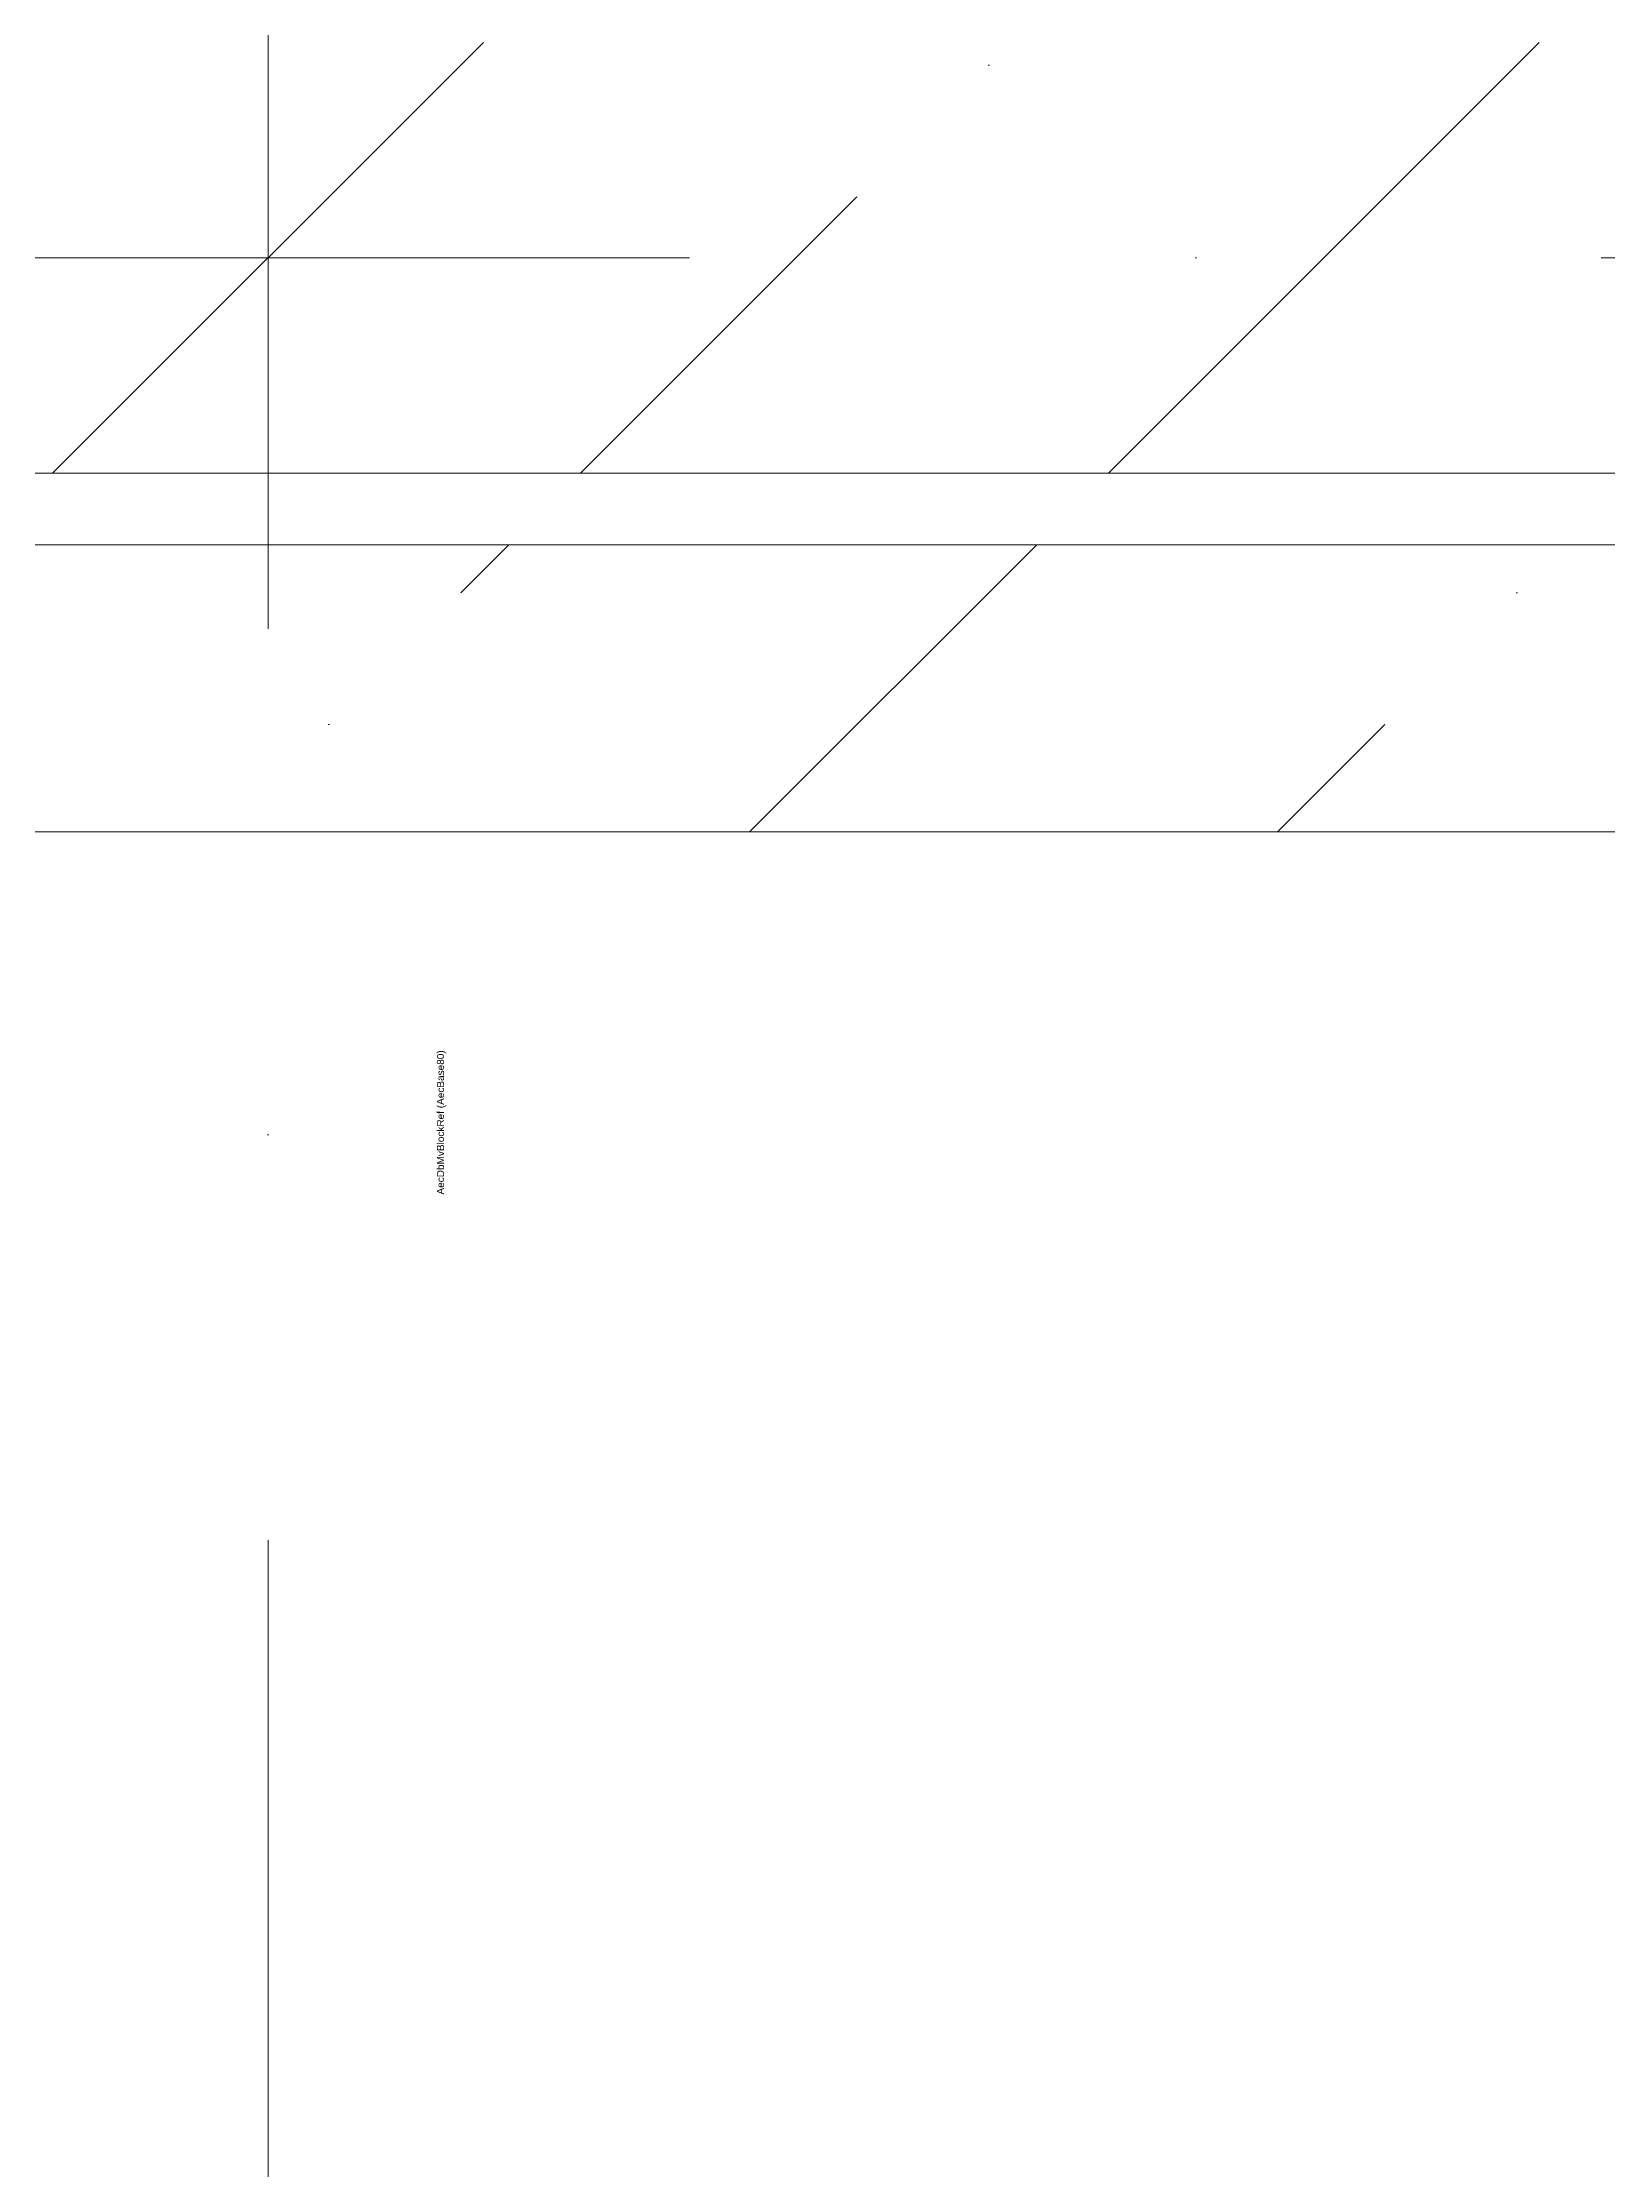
# Model space of a CAD drawing. Header units: millimetres. Extents: x -34838 to 729576, y -214038 to 121482.
# Drawn here: x 530285 to 531375, y -87070 to -85588 of the extents above; entities that cross this region are included whole.
import ezdxf
from ezdxf.enums import TextEntityAlignment as Align

# ---------------------------------------------------------------- set-up
doc = ezdxf.new("R2010")
doc.units = ezdxf.units.MM
doc.header["$MEASUREMENT"] = 0
doc.linetypes.add('Штрихпунктирная', pattern=[1340.555525, 705.555534, -352.777767, 0, -282.222223])
for name, color, linetype, lineweight in [('0_Ном._пера__7', 7, 'Continuous', 60), ('А _ ОСІ КООРДИНАЦІЙНІ.3D_Ном._пера__105', 7, 'Continuous', 13), ('А _ ОСІ КООРДИНАЦІЙНІ.3D_Ном._пера__25', 7, 'Continuous', 0), ('АБ _ 0 _ СТІНИ _ ЗОВНІШНІ .3D_Ном._пера__47', 7, 'Continuous', 20)]:
    doc.layers.add(name, color=color, linetype=linetype, lineweight=lineweight)
for name, color, linetype in [('А _ ОСІ КООРДИНАЦІЙНІ.3D', 7, 'Continuous'), ('АБ _ 0 _ СТІНИ _ ЗОВНІШНІ .3D', 7, 'Continuous'), ('АП _ ТЕП _ ЗОНИ ПРИМІЩЕНЬ .3D', 7, 'Continuous')]:
    doc.layers.add(name, color=color, linetype=linetype)
doc.styles.add('СГЕНЕРИР_СТИЛЬ_1', font='Arial.ttf')
pattern_1 = [(45, (518441.76, -97737.7), (-367.696, 367.696), []), (45, (518257.9, -97553.85), (-367.696, 367.696), [390, -130, 0, -130])]

# ---------------------------------------------------------------- blocks, each defined once
blk = doc.blocks.new('Стена_56_1', base_point=(518366.8, -85737.7))
at = {"layer": 'АБ _ 0 _ СТІНИ _ ЗОВНІШНІ .3D', "linetype": 'Continuous', "lineweight": 0, "true_color": 0x000000}
h = blk.add_hatch(dxfattribs=at)
h.set_pattern_fill('М___БЕТОН_АРМОВАНИЙ___З__C0', color=18, style=0, pattern_type=2)
h.set_pattern_definition(pattern_1)
h.paths.add_polyline_path([(526941.8, -85887.7), (538641.8, -85887.7), (538641.8, -85587.7), (526941.8, -85587.7)])
at = {"layer": 'АБ _ 0 _ СТІНИ _ ЗОВНІШНІ .3D_Ном._пера__47', "color": 7, "linetype": 'Continuous', "lineweight": 20, "flags": 128}
blk.add_lwpolyline([(526941.8, -85887.7), (538641.8, -85887.7)], dxfattribs=at)
blk = doc.blocks.new('Стена_68_1', base_point=(524641.8, -86037.7))
at = {"layer": 'АБ _ 0 _ СТІНИ _ ЗОВНІШНІ .3D', "linetype": 'Continuous', "lineweight": 0, "true_color": 0x000000}
h = blk.add_hatch(dxfattribs=at)
h.set_pattern_fill('М___БЕТОН_АРМОВАНИЙ___З__C0', color=18, style=0, pattern_type=2)
h.set_pattern_definition(pattern_1)
h.paths.add_polyline_path([(537145.8, -85937.7), (524741.8, -85937.7), (524741.8, -86137.7), (537145.8, -86137.7)])
at = {"layer": 'АБ _ 0 _ СТІНИ _ ЗОВНІШНІ .3D_Ном._пера__47', "color": 7, "linetype": 'Continuous', "lineweight": 20, "flags": 128}
for points in [[(537345.8, -85937.7), (524741.8, -85937.7)], [(524741.8, -86137.7), (537145.8, -86137.7)]]:
    blk.add_lwpolyline(points, dxfattribs=at)
blk = doc.blocks.new('Стандартный Маркер Сетки')
at = {"layer": 'А _ ОСІ КООРДИНАЦІЙНІ.3D_Ном._пера__105', "color": 7, "linetype": 'Штрихпунктирная', "lineweight": 13}
blk.add_line((500, 0), (18399.2, 0), dxfattribs=at)
at = {"layer": 'А _ ОСІ КООРДИНАЦІЙНІ.3D_Ном._пера__25', "color": 7, "lineweight": 0, "style": 'СГЕНЕРИР_СТИЛЬ_1'}
blk.add_attdef('AC_MarkerText_1', text='', height=700, rotation=90, dxfattribs=at).set_placement((19899.2, 40), align=Align.MIDDLE_CENTER)
blk = doc.blocks.new('Стандартный Маркер Сетки_2')
at = {"layer": 'А _ ОСІ КООРДИНАЦІЙНІ.3D_Ном._пера__105', "color": 7, "linetype": 'Штрихпунктирная', "lineweight": 13}
blk.add_line((500, 0), (99754.182117, 0), dxfattribs=at)
at = {"layer": 'А _ ОСІ КООРДИНАЦІЙНІ.3D_Ном._пера__25', "color": 7, "lineweight": 0, "style": 'СГЕНЕРИР_СТИЛЬ_1'}
blk.add_attdef('AC_MarkerText_1', text='', height=700, dxfattribs=at).set_placement((-1000, 40.005), align=Align.MIDDLE_CENTER)

msp = doc.modelspace()

# ---------------------------------------------------------------- linework, layer by layer
at = {"layer": 'АП _ ТЕП _ ЗОНИ ПРИМІЩЕНЬ .3D', "color": 254, "linetype": 'Continuous', "lineweight": 0, "true_color": 0xddc2d0, "flags": 128}
msp.add_lwpolyline([(524561.8, -93897.7), (548726.8, -93897.7), (548726.8, -91937.7), (548466.8, -91937.7), (548466.8, -91537.7), (548726.8, -91537.7), (548726.8, -91517.7), (549367.8, -91517.7), (549367.8, -85937.7), (572843.8, -85937.7), (572843.8, -85887.7), (524561.8, -85887.7), (524561.8, -85937.7), (524561.8, -91537.7), (524641.8, -91537.7), (524641.8, -91937.7), (524561.8, -91937.7)], close=True, dxfattribs=at)

# ---------------------------------------------------------------- block references
at = {"layer": 'А _ ОСІ КООРДИНАЦІЙНІ.3D', "color": 7, "linetype": 'Continuous', "lineweight": 60, "zscale": 1000}
msp.add_blockref('Стандартный Маркер Сетки_2', (513441.8, -85737.7), dxfattribs=at)
at = {"layer": 'А _ ОСІ КООРДИНАЦІЙНІ.3D', "color": 7, "linetype": 'Continuous', "lineweight": 60, "zscale": 1000, "rotation": 270}
msp.add_blockref('Стандартный Маркер Сетки', (530441.8, -84790.6), dxfattribs=at)
at = {"layer": 'АБ _ 0 _ СТІНИ _ ЗОВНІШНІ .3D', "color": 7, "lineweight": 20}
for name, p in [('Стена_56_1', (518366.8, -85737.7)), ('Стена_68_1', (524641.8, -86037.7))]:
    msp.add_blockref(name, p, dxfattribs=at)

# ---------------------------------------------------------------- texts
at = {"layer": '0_Ном._пера__7', "color": 7, "linetype": 'Continuous', "lineweight": 60, "insert": (530565.9, -86390.5), "char_height": 5, "attachment_point": 7, "rotation": 90, "style": 'СГЕНЕРИР_СТИЛЬ_1'}
msp.add_mtext('\\A1;{\\pql;\\fArial|b0|i0|c204|p34;AecDbMvBlockRef (AecBase80)}', dxfattribs=at)

doc.saveas('drawing.dxf')
